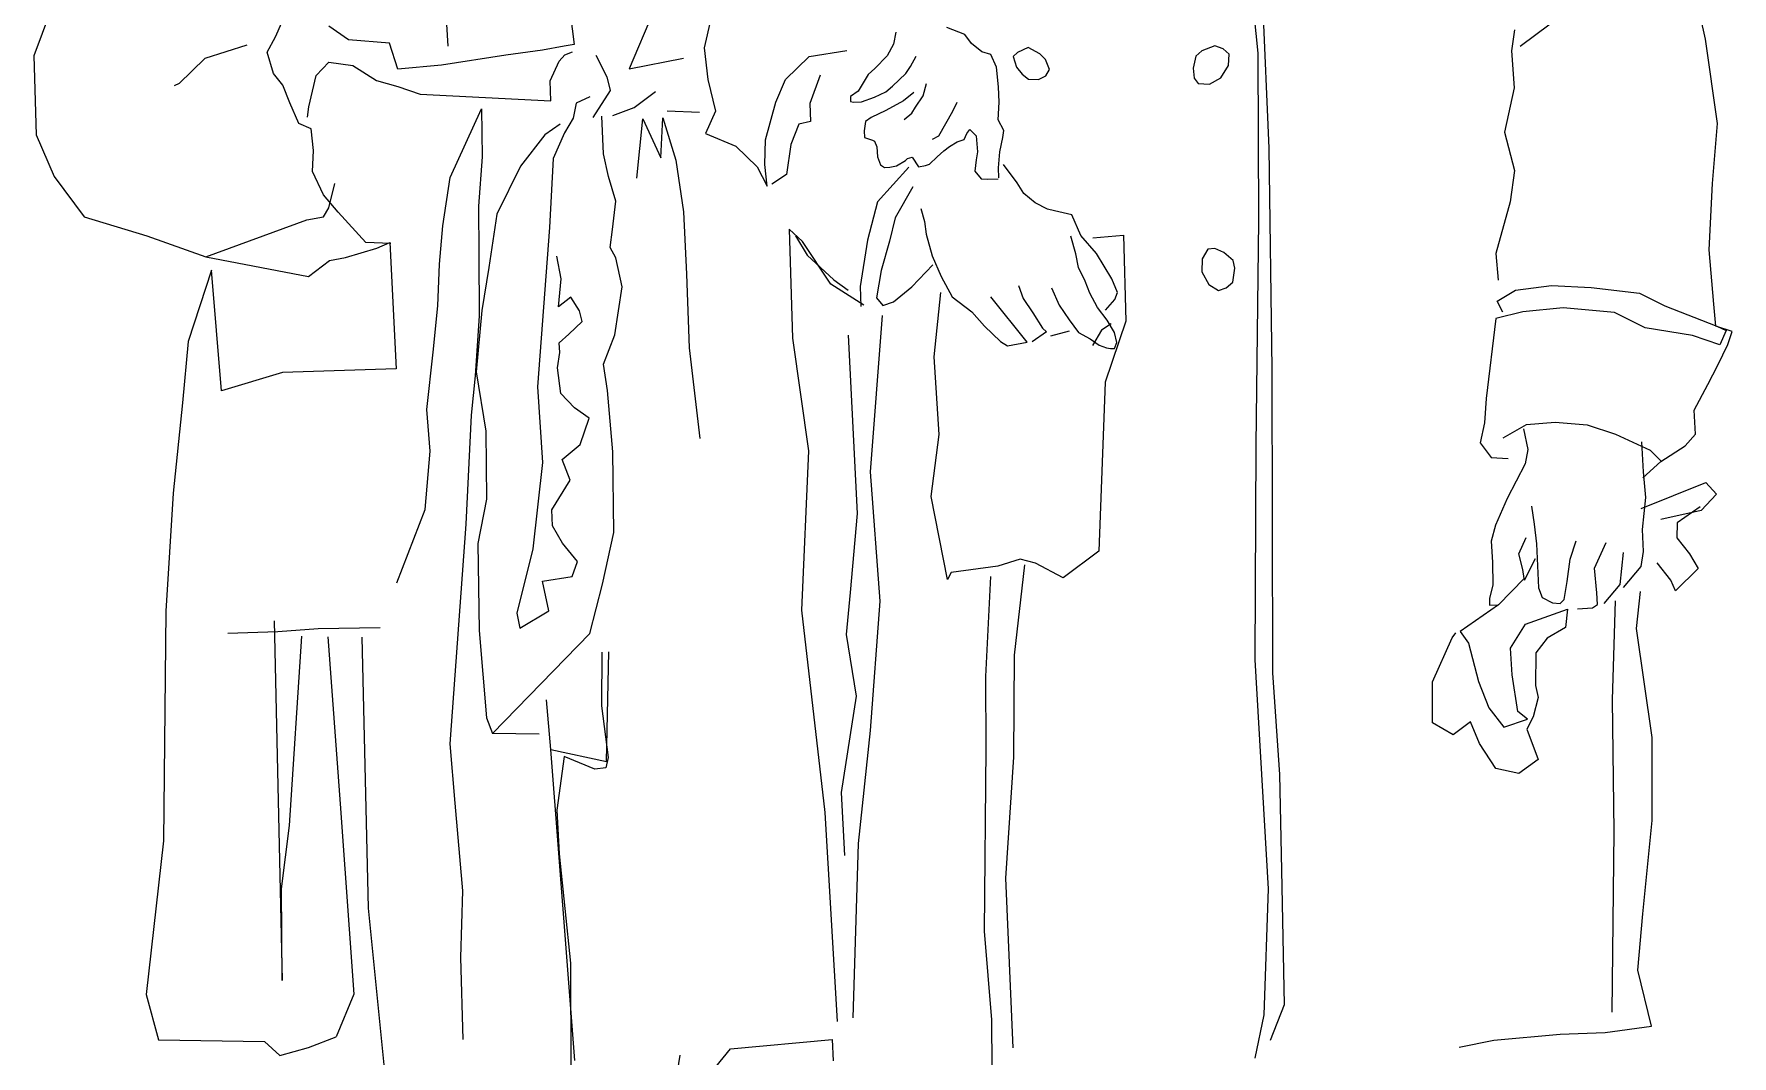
# Model space of a CAD drawing. Extents: x -72339 to 59654, y -38057 to 42097.
# Drawn here: x -4439 to -3385, y 20382 to 21016 of the extents above; entities that cross this region are included whole.
import ezdxf

# ---------------------------------------------------------------- set-up
doc = ezdxf.new("R2010")
doc.units = 0
doc.header["$MEASUREMENT"] = 0
doc.layers.get('0').update_dxf_attribs({"linetype": 'CONTINUOUS'})
doc.layers.add('HUM', color=7, linetype='CONTINUOUS')
doc.styles.add('DIM', font='txt')

# ---------------------------------------------------------------- blocks, each defined once
blk = doc.blocks.new('1515')
at = {"layer": 'HUM'}
for p, q in [((800, 1314.1), (809.6, 1221)), ((378.9, 1276.1), (385.1, 1226.3)), ((1087.3, 1229.6), (1079.3, 1265.6)), ((60.2, 1247), (49.9, 1219.3)), ((434.4, 1246.7), (419.3, 1211.2)), ((812.4, 1252.9), (816.3, 1161.9)), ((199.9, 1231.1), (203.7, 1240)), ((245.1, 1229.1), (233, 1237.7)), ((306, 1238.9), (306.7, 1225.3)), ((470, 1242.3), (465.9, 1224.2)), ((584.8, 1233.9), (583.4, 1226.4)), ((627.7, 1232.4), (616.4, 1236.8)), ((968.8, 1235.3), (967, 1222.3)), ((990.9, 1238.9), (972.3, 1225)), ((182.1, 1225.9), (156, 1217.7)), ((194.7, 1221.6), (199.9, 1231.1)), ((270.6, 1227.2), (245.1, 1229.1)), ((275.7, 1210.9), (270.6, 1227.2)), ((365.5, 1222.8), (342.8, 1219.7)), ((379, 1225.3), (365.5, 1222.8)), ((385.1, 1226.3), (379, 1225.3)), ((465.9, 1224.2), (468.2, 1204.5)), ((583.4, 1226.4), (579.4, 1219.3)), ((631.7, 1226.9), (627.7, 1232.4)), ((638.2, 1221.8), (631.7, 1226.9)), ((666.9, 1224.4), (660.3, 1221.4)), ((674.3, 1220.5), (666.9, 1224.4)), ((782.9, 1225.5), (774.7, 1222.4)), ((788, 1223.5), (782.9, 1225.5)), ((791.7, 1220.2), (788, 1223.5)), ((1094.9, 1177.3), (1087.3, 1229.6)), ((49.9, 1219.3), (51.2, 1170.3)), ((156, 1217.7), (140, 1202.1)), ((198.6, 1208.2), (194.7, 1221.6)), ((225.1, 1207.1), (232.9, 1215.4)), ((232.9, 1215.4), (247.8, 1213.2)), ((247.8, 1213.2), (262.4, 1204)), ((302.8, 1213.5), (275.7, 1210.9)), ((342.8, 1219.7), (302.8, 1213.5)), ((370.2, 1203.8), (375.8, 1215.9)), ((375.8, 1215.9), (379.3, 1219.8)), ((379.3, 1219.8), (384.1, 1221.8)), ((398.6, 1219.6), (405.4, 1206.3)), ((419.3, 1211.2), (453.1, 1217.9)), ((516.4, 1204.5), (531.1, 1218.8)), ((531.1, 1218.8), (554.5, 1222.5)), ((579.4, 1219.3), (571.8, 1211.5)), ((591.1, 1208.2), (594, 1212.6)), ((594, 1212.6), (597.4, 1219)), ((643.7, 1220.1), (638.2, 1221.8)), ((647.3, 1212.3), (643.7, 1220.1)), ((648.5, 1200), (647.3, 1212.3)), ((660.3, 1221.4), (657.6, 1218.8)), ((657.6, 1218.8), (659.8, 1212.2)), ((659.8, 1212.2), (663.2, 1207.8)), ((677.7, 1216.9), (674.3, 1220.5)), ((680.3, 1210.8), (677.7, 1216.9)), ((771.1, 1219.1), (769.4, 1211.7)), ((774.7, 1222.4), (771.1, 1219.1)), ((786.6, 1205.6), (791.4, 1213.2)), ((791.4, 1213.2), (791.7, 1220.2)), ((809.6, 1221), (809.9, 1117)), ((967, 1222.3), (968.7, 1199.4)), ((140, 1202.1), (137, 1200.7)), ((204.4, 1201.1), (198.6, 1208.2)), ((220.6, 1187.6), (225.1, 1207.1)), ((262.4, 1204), (275.7, 1200.3)), ((370.8, 1191.4), (370.2, 1203.8)), ((405.4, 1206.3), (407.6, 1197.7)), ((468.2, 1204.5), (472.9, 1184.9)), ((510.3, 1190.5), (516.4, 1204.5)), ((537.9, 1207.3), (531.4, 1189.6)), ((567.6, 1207.6), (561.4, 1197.4)), ((571.8, 1211.5), (567.6, 1207.6)), ((582.8, 1200.4), (591.1, 1208.2)), ((601.7, 1194.4), (603.8, 1202)), ((663.2, 1207.8), (667.1, 1204.8)), ((667.1, 1204.8), (673.3, 1204.6)), ((673.3, 1204.6), (678, 1206.8)), ((678, 1206.8), (680.3, 1210.8)), ((769.4, 1211.7), (770, 1205.5)), ((770, 1205.5), (772.5, 1202)), ((772.5, 1202), (779.5, 1201.7)), ((779.5, 1201.7), (786.6, 1205.6)), ((208.7, 1190.1), (204.4, 1201.1)), ((275.7, 1200.3), (289.6, 1195.5)), ((289.6, 1195.5), (370.8, 1191.4)), ((394.9, 1193.9), (386.5, 1189.8)), ((407.6, 1197.7), (396.8, 1181.1)), ((422.5, 1187.3), (435.6, 1197.2)), ((561.4, 1197.4), (556.6, 1194.1)), ((556.6, 1194.1), (556.7, 1192.9)), ((556.7, 1192.9), (556.8, 1190.9)), ((563.5, 1190.7), (571.5, 1193.6)), ((571.5, 1193.6), (578.7, 1197)), ((589.5, 1191.3), (578.6, 1185.3)), ((578.7, 1197), (582.8, 1200.4)), ((596.1, 1196.6), (589.5, 1191.3)), ((597.1, 1187.5), (601.7, 1194.4)), ((648.9, 1190.6), (648.5, 1200)), ((968.7, 1199.4), (962.6, 1171.8)), ((214.3, 1177.3), (208.7, 1190.1)), ((219.7, 1181.3), (220.6, 1187.6)), ((308.3, 1143.7), (327.7, 1186.3)), ((327.7, 1186.3), (328, 1156.6)), ((384.5, 1180.5), (379.2, 1171.5)), ((386.5, 1189.8), (384.5, 1180.5)), ((403.4, 1158.4), (402.3, 1181.9)), ((409.1, 1182.2), (422.5, 1187.3)), ((438.9, 1156), (440.2, 1180.8)), ((440.2, 1180.8), (448.2, 1154.5)), ((443, 1185.2), (463, 1184.4)), ((472.9, 1184.9), (466.7, 1171)), ((504, 1167.2), (510.3, 1190.5)), ((531.4, 1189.6), (531.9, 1178.5)), ((556.8, 1190.9), (558.5, 1190.5)), ((558.5, 1190.5), (563.5, 1190.7)), ((569.6, 1181.1), (566.1, 1178.5)), ((578.6, 1185.3), (569.6, 1181.1)), ((590.1, 1179.7), (594.8, 1183.7)), ((594.8, 1183.7), (597.1, 1187.5)), ((611.6, 1169.6), (620.2, 1184.9)), ((620.2, 1184.9), (622.9, 1190.6)), ((648.3, 1179.5), (648.9, 1190.6)), ((51.2, 1170.3), (62.4, 1144.4)), ((221.9, 1174), (214.3, 1177.3)), ((223.3, 1160.5), (221.9, 1174)), ((366.9, 1170.2), (351.8, 1150.9)), ((376.5, 1176.9), (366.9, 1170.2)), ((379.2, 1171.5), (372.1, 1155.6)), ((424, 1143.4), (427.8, 1180.2)), ((427.8, 1180.2), (438.9, 1156)), ((466.7, 1171), (485.6, 1163.3)), ((524.6, 1176.9), (519.7, 1164.3)), ((531.9, 1178.5), (524.6, 1176.9)), ((566.1, 1178.5), (565.1, 1172.8)), ((565.1, 1172.8), (565.3, 1168.5)), ((627.3, 1167.3), (628.9, 1171.1)), ((628.9, 1171.1), (630.7, 1173.6)), ((630.7, 1173.6), (634.6, 1169.6)), ((651.8, 1172.9), (648.3, 1179.5)), ((651.3, 1168.5), (651.8, 1172.9)), ((962.6, 1171.8), (968.8, 1148.1)), ((1091.8, 1140), (1094.9, 1177.3)), ((222.7, 1147.5), (223.3, 1160.5)), ((485.6, 1163.3), (498.7, 1150.3)), ((503.5, 1151.8), (504, 1167.2)), ((519.7, 1164.3), (516.9, 1145.6)), ((565.3, 1168.5), (570.4, 1166.9)), ((570.4, 1166.9), (571.6, 1166.4)), ((571.6, 1166.4), (573, 1162.7)), ((573, 1162.7), (573.4, 1156.6)), ((607.5, 1167.5), (611.6, 1169.6)), ((610.5, 1156.5), (614.6, 1160.4)), ((614.6, 1160.4), (618.1, 1163.1)), ((618.1, 1163.1), (623, 1165.8)), ((623, 1165.8), (627.3, 1167.3)), ((634.6, 1169.6), (635.6, 1159.7)), ((635.6, 1159.7), (634.7, 1154.7)), ((648.5, 1149.8), (649.3, 1159.7)), ((649.3, 1159.7), (651.3, 1168.5)), ((816.3, 1161.9), (818.3, 1025.1)), ((328, 1156.6), (325.8, 1126)), ((351.8, 1150.9), (337.2, 1121.1)), ((372.1, 1155.6), (369.8, 1112.8)), ((406.6, 1144.4), (403.4, 1158.4)), ((448.2, 1154.5), (453, 1122.5)), ((498.7, 1150.3), (504.9, 1138.3)), ((504.9, 1138.3), (503.5, 1151.8)), ((573.4, 1156.6), (575.4, 1151.7)), ((592.8, 1150.1), (573.5, 1128.6)), ((575.4, 1151.7), (577.9, 1149.9)), ((577.9, 1149.9), (581.1, 1150.1)), ((581.1, 1150.1), (585.3, 1151)), ((585.3, 1151), (590.8, 1154.3)), ((590.8, 1154.3), (592, 1155.6)), ((592, 1155.6), (594.9, 1156.4)), ((594.9, 1156.4), (599, 1150.4)), ((599, 1150.4), (603.3, 1151.2)), ((603.3, 1151.2), (605.8, 1152)), ((605.8, 1152), (610.5, 1156.5)), ((634.7, 1154.7), (633.8, 1147.8)), ((648.8, 1143.6), (648.5, 1149.8)), ((660.1, 1140.4), (651.6, 1151.9)), ((62.4, 1144.4), (81, 1119.3)), ((229.6, 1133), (222.7, 1147.5)), ((233, 1125), (236.7, 1140.1)), ((303.6, 1113.7), (308.3, 1143.7)), ((411.1, 1129.1), (406.6, 1144.4)), ((516.9, 1145.6), (507.9, 1139.6)), ((633.8, 1147.8), (637.7, 1143)), ((637.7, 1143), (641.5, 1142.7)), ((641.5, 1142.7), (648.3, 1143)), ((664.2, 1133.9), (660.1, 1140.4)), ((968.8, 1148.1), (966.1, 1128.7)), ((1089.6, 1099), (1091.8, 1140)), ((238.8, 1122.3), (229.6, 1133)), ((409, 1111.6), (411.1, 1129.1)), ((573.5, 1128.6), (567.3, 1104.8)), ((595.4, 1137.9), (584.5, 1118.7)), ((671.4, 1128.1), (664.2, 1133.9)), ((679, 1124.1), (671.4, 1128.1)), ((966.1, 1128.7), (957.2, 1096.7)), ((81, 1119.3), (120, 1107.6)), ((156.5, 1094.6), (219.2, 1117.6)), ((219.2, 1117.6), (229.6, 1119.4)), ((229.6, 1119.4), (233, 1125)), ((255.9, 1103.4), (238.8, 1122.3)), ((325.8, 1126), (326.1, 1096.3)), ((337.2, 1121.1), (332.2, 1087.9)), ((453, 1122.5), (455, 1083.7)), ((584.5, 1118.7), (581, 1104.2)), ((600.3, 1124.5), (602.6, 1116.5)), ((683.3, 1123), (679, 1124.1)), ((694, 1120.6), (683.3, 1123)), ((699.7, 1107.8), (694, 1120.6)), ((120, 1107.6), (156.5, 1094.6)), ((301.6, 1090.1), (303.6, 1113.7)), ((369.8, 1112.8), (362.4, 1013.9)), ((407.6, 1100.4), (409, 1111.6)), ((518.7, 1111.7), (520.8, 1044.2)), ((527, 1104), (518.7, 1111.7)), ((522.6, 1107.5), (529.9, 1095.5)), ((602.6, 1116.5), (603.6, 1108.6)), ((603.6, 1108.6), (607.4, 1095.1)), ((696.5, 1096.5), (693.5, 1107.4)), ((709.4, 1096.6), (699.7, 1107.8)), ((707.2, 1106.4), (726.2, 1107.9)), ((726.2, 1107.9), (727.6, 1054.7)), ((809.9, 1117), (808.3, 977.6)), ((243.2, 1094.1), (262.8, 1100)), ((271.3, 1102.9), (255.9, 1103.4)), ((262.8, 1100), (270.7, 1103.4)), ((270.7, 1103.4), (274.7, 1025.1)), ((326.1, 1096.3), (326.3, 1057.9)), ((411.1, 1093.9), (407.6, 1100.4)), ((544.4, 1077.6), (527, 1104)), ((567.3, 1104.8), (562.6, 1076.1)), ((581, 1104.2), (575.7, 1086.1)), ((698.2, 1087.9), (696.5, 1096.5)), ((718.9, 1081), (709.4, 1096.6)), ((778.5, 1099.3), (774.9, 1093.4)), ((782.8, 1099.8), (778.5, 1099.3)), ((788.5, 1097.3), (782.8, 1099.8)), ((794.2, 1092.3), (788.5, 1097.3)), ((957.2, 1096.7), (958.6, 1080)), ((1092.6, 1065.2), (1089.6, 1099)), ((160.1, 1086.2), (145.6, 1042.1)), ((156.5, 1094.6), (220.3, 1082.3)), ((166.4, 1011.5), (160.1, 1086.2)), ((220.3, 1082.3), (233.4, 1092.3)), ((233.4, 1092.3), (243.2, 1094.1)), ((300.5, 1064.1), (301.6, 1090.1)), ((332.2, 1087.9), (327.9, 1061.2)), ((377.1, 1081), (374.4, 1095)), ((415, 1076), (411.1, 1093.9)), ((529.9, 1095.5), (546.3, 1080.2)), ((575.7, 1086.1), (572.8, 1069.2)), ((594.8, 1075.9), (607.7, 1089.5)), ((607.4, 1095.1), (613, 1082.3)), ((702.3, 1079.4), (698.2, 1087.9)), ((774.9, 1093.4), (774.8, 1085.2)), ((794.1, 1078.8), (795.3, 1087.5)), ((795.3, 1087.5), (794.2, 1092.3)), ((375.5, 1063.6), (377.1, 1081)), ((410.4, 1046.1), (415, 1076)), ((455, 1083.7), (456.6, 1038)), ((564.9, 1064.5), (544.4, 1077.6)), ((546.3, 1080.2), (555.2, 1073.9)), ((562.6, 1076.1), (563.2, 1063.7)), ((583.4, 1066.7), (594.8, 1075.9)), ((613, 1082.3), (619.8, 1069.8)), ((660.9, 1076.8), (663.8, 1068.8)), ((681.5, 1075.4), (686.3, 1064.5)), ((705.2, 1072.1), (702.3, 1079.4)), ((722.5, 1072.5), (718.9, 1081)), ((774.8, 1085.2), (779.2, 1077.3)), ((779.2, 1077.3), (785.1, 1073.7)), ((785.1, 1073.7), (789.8, 1075.3)), ((789.8, 1075.3), (794.1, 1078.8)), ((969.5, 1073.8), (991.7, 1076.7)), ((991.7, 1076.7), (1016.5, 1075.5)), ((1016.5, 1075.5), (1046.4, 1072)), ((383.2, 1069.5), (375.5, 1063.6)), ((388.5, 1061.1), (383.2, 1069.5)), ((572.8, 1069.2), (576.8, 1064.4)), ((576.8, 1064.4), (583.4, 1066.7)), ((608.6, 1032.6), (612.8, 1072.4)), ((619.8, 1069.8), (632, 1060.5)), ((666.4, 1041.7), (643.9, 1069.7)), ((663.8, 1068.8), (669.9, 1059.9)), ((709.9, 1063.2), (705.2, 1072.1)), ((714.9, 1061.5), (720.8, 1068)), ((720.8, 1068), (722.5, 1072.5)), ((958, 1067), (969.5, 1073.8)), ((961.6, 1060.3), (958, 1067)), ((1046.4, 1072), (1062.2, 1064.2)), ((1093.8, 1051.6), (1092.6, 1065.2)), ((297.7, 1035.4), (300.5, 1064.1)), ((326.3, 1057.9), (323.7, 1020.7)), ((327.9, 1061.2), (324.3, 1023.2)), ((381.8, 1046.6), (390.1, 1054.4)), ((390.1, 1054.4), (388.5, 1061.1)), ((576.4, 1058.2), (568.9, 961.2)), ((632, 1060.5), (639.9, 1051.5)), ((669.9, 1059.9), (675.8, 1050.3)), ((686.3, 1064.5), (692.4, 1055.4)), ((692.4, 1055.4), (698.3, 1047.7)), ((715.9, 1055.3), (709.9, 1063.2)), ((727.6, 1054.7), (714.7, 1016.9)), ((720.6, 1047.6), (715.9, 1055.3)), ((957.3, 1056.4), (951.2, 1006.6)), ((973.9, 1060.4), (957.3, 1056.4)), ((999.1, 1062.9), (973.9, 1060.4)), ((1030.9, 1060.1), (999.1, 1062.9)), ((1050, 1050.6), (1030.9, 1060.1)), ((1062.2, 1064.2), (1094.5, 1051.6)), ((375.9, 1041.3), (381.8, 1046.6)), ((403.3, 1027.9), (410.4, 1046.1)), ((520.8, 1044.2), (530.6, 974.1)), ((561, 935.4), (555.4, 1046)), ((639.9, 1051.5), (649.7, 1042.1)), ((678.4, 1048), (669.5, 1041.8)), ((675.8, 1050.3), (678.4, 1048)), ((681, 1045.6), (692.7, 1048.7)), ((698.3, 1047.7), (705.4, 1043.7)), ((705.4, 1043.7), (711.1, 1039.7)), ((712.5, 1049), (706.8, 1039.5)), ((718.5, 1053), (712.5, 1049)), ((722.1, 1041.5), (720.6, 1047.6)), ((1079.2, 1045.7), (1050, 1050.6)), ((1096.3, 1039.9), (1079.2, 1045.7)), ((1103.9, 1048.2), (1093.8, 1051.6)), ((1094.5, 1051.6), (1100.1, 1048.8)), ((1100.1, 1048.8), (1096.3, 1039.9)), ((1101.3, 1040.1), (1103.9, 1048.2)), ((145.6, 1042.1), (142, 1004)), ((293.8, 999.9), (297.7, 1035.4)), ((374.9, 1025.7), (376.2, 1035.2)), ((376.2, 1035.2), (375.9, 1041.3)), ((456.6, 1038), (463.1, 981.9)), ((649.7, 1042.1), (654.1, 1039.3)), ((654.1, 1039.3), (666.4, 1041.7)), ((711.1, 1039.7), (715.6, 1038)), ((715.6, 1038), (718.1, 1037.6)), ((718.1, 1037.6), (720.5, 1037.7)), ((720.5, 1037.7), (722.1, 1041.5)), ((1095, 1027.4), (1101.3, 1040.1)), ((204.2, 1022.8), (166.4, 1011.5)), ((274.7, 1025.1), (204.2, 1022.8)), ((324.3, 1023.2), (330.4, 986.3)), ((377, 1009.7), (374.9, 1025.7)), ((405.9, 1011.7), (403.3, 1027.9)), ((611.8, 984.4), (608.6, 1032.6)), ((818.3, 1025.1), (818.6, 836.4)), ((1088.9, 1015.3), (1095, 1027.4)), ((323.7, 1020.7), (321.2, 996.3)), ((362.4, 1013.9), (365.5, 967)), ((714.7, 1016.9), (710.8, 912)), ((1080.3, 999.5), (1088.9, 1015.3)), ((142, 1004), (136.2, 948)), ((385.4, 1000.8), (377, 1009.7)), ((409.1, 973.5), (405.9, 1011.7)), ((951.2, 1006.6), (950.2, 991.6)), ((295.8, 974), (293.8, 999.9)), ((321.2, 996.3), (317.9, 928.7)), ((394.4, 994.5), (385.4, 1000.8)), ((389, 978.1), (394.4, 994.5)), ((950.2, 991.6), (947.6, 979.1)), ((976.2, 990.5), (994, 991.9)), ((994, 991.9), (1013.9, 990.4)), ((1081.1, 984.6), (1080.3, 999.5)), ((330.4, 986.3), (330.8, 944.2)), ((606.8, 945.8), (611.8, 984.4)), ((961.8, 982.3), (976.2, 990.5)), ((974.4, 987.9), (977, 975)), ((1013.9, 990.4), (1031.5, 984.6)), ((1031.5, 984.6), (1053.1, 974.6)), ((1074.7, 977.4), (1081.1, 984.6)), ((292.7, 937.9), (295.8, 974)), ((377.8, 968.9), (389, 978.1)), ((409.8, 923.5), (409.1, 973.5)), ((530.6, 974.1), (526.2, 875.4)), ((808.3, 977.6), (807.6, 844.5)), ((947.6, 979.1), (954.3, 970.1)), ((954.3, 970.1), (964.9, 969.4)), ((977, 975), (975.5, 966.2)), ((1048.8, 961.2), (1047.9, 979.8)), ((1053.1, 974.6), (1059.6, 968)), ((1059.7, 967.5), (1074.7, 977.4)), ((365.5, 967), (359.6, 913.5)), ((382.7, 956.1), (377.8, 968.9)), ((568.9, 961.2), (574.9, 881)), ((975.5, 966.2), (964.2, 944.6)), ((1048.5, 957.5), (1059.7, 967.5)), ((1050.3, 945.2), (1048.8, 961.2)), ((371.3, 937.6), (382.7, 956.1)), ((1047.5, 938.4), (1087.5, 954.5)), ((1087.5, 954.5), (1094.1, 947.4)), ((136.2, 948), (131.7, 874.7)), ((330.8, 944.2), (325.3, 916.7)), ((616.9, 894.3), (606.8, 945.8)), ((964.2, 944.6), (957.1, 928.1)), ((979.3, 939.9), (981.1, 928.8)), ((1048.2, 925.3), (1050.3, 945.2)), ((1084.1, 939.5), (1069.7, 929.6)), ((1094.1, 947.4), (1084.7, 937.1)), ((275.2, 892.4), (292.7, 937.9)), ((317.9, 928.7), (308, 792.5)), ((371.8, 927.7), (371.3, 937.6)), ((378, 916.9), (371.8, 927.7)), ((556.6, 886.3), (561, 935.4)), ((957.1, 928.1), (954.4, 918.1)), ((981.1, 928.8), (982.4, 916.5)), ((1084.7, 937.1), (1059.7, 931.5)), ((1069.7, 929.6), (1069.5, 920.2)), ((402.8, 891.4), (409.8, 923.5)), ((954.4, 918.1), (955.1, 905.2)), ((971.6, 910.3), (976.1, 920.4)), ((1003.3, 906.9), (1007.1, 918.3)), ((1018.4, 901.5), (1025.7, 917.4)), ((1048.8, 911.7), (1048.2, 925.3)), ((1069.5, 920.2), (1077.4, 910.2)), ((325.3, 916.7), (326.2, 862.8)), ((359.6, 913.5), (349.7, 873.4)), ((387.2, 905.5), (378, 916.9)), ((662, 907), (648.1, 902.6)), ((671.5, 904.5), (662, 907)), ((710.8, 912), (688.6, 895.5)), ((973.9, 900.5), (971.6, 910.3)), ((981.7, 907.1), (974.9, 893.8)), ((982.4, 916.5), (983.1, 902.9)), ((1001.5, 893.2), (1003.3, 906.9)), ((1034.5, 891.2), (1036.5, 911.1)), ((1047.5, 902.5), (1048.8, 911.7)), ((1077.4, 910.2), (1082.8, 901.1)), ((365.5, 893.3), (384, 896.2)), ((384, 896.2), (387.2, 905.5)), ((619.1, 898.7), (616.9, 894.3)), ((648.1, 902.6), (619.1, 898.7)), ((643.5, 896.2), (640.4, 834.1)), ((664.7, 903.4), (658.3, 847.4)), ((688.6, 895.5), (671.5, 904.5)), ((955.1, 905.2), (955.3, 890.9)), ((974.9, 895.1), (973.9, 900.5)), ((983.1, 902.9), (983.8, 889.3)), ((1019.9, 886.2), (1018.4, 901.5)), ((1036.4, 889.5), (1047.5, 902.5)), ((1065.8, 894), (1057.3, 904.7)), ((1082.8, 901.1), (1068.7, 887.4)), ((369.5, 874.9), (365.5, 893.3)), ((395, 860.8), (402.8, 891.4)), ((554.2, 860.2), (556.6, 886.3)), ((955.3, 890.9), (953.2, 882.8)), ((958.9, 878.7), (974.9, 895.1)), ((983.8, 889.3), (985.9, 883.2)), ((999.6, 882), (1001.5, 893.2)), ((1020.3, 878.8), (1019.9, 886.2)), ((1024.5, 879.5), (1034.5, 891.2)), ((1044.5, 863.9), (1047.1, 886.9)), ((1068.7, 887.4), (1065.8, 894)), ((351.4, 864.1), (369.5, 874.9)), ((526.2, 875.4), (540.7, 749.8)), ((574.9, 881), (569, 800.8)), ((958.9, 878.7), (935, 862.1)), ((953.2, 882.8), (953.4, 878.4)), ((953.4, 878.4), (958.9, 878.7)), ((975.6, 866.6), (1001.8, 875.9)), ((985.9, 883.2), (992.3, 879.8)), ((992.3, 879.8), (997.2, 879.4)), ((997.2, 879.4), (999.6, 882)), ((1001.8, 875.9), (1000.5, 864.7)), ((1008, 876.2), (1017.2, 876.7)), ((1017.2, 876.7), (1020.3, 878.8)), ((1031.3, 881.1), (1029.4, 819.8)), ((131.7, 874.7), (130.3, 732.3)), ((198.9, 868.8), (204, 645.6)), ((226.4, 864), (264.7, 864.7)), ((349.7, 873.4), (351.4, 864.1)), ((966.4, 851.8), (975.6, 866.6)), ((1000.5, 864.7), (989.1, 857.9)), ((170.3, 861.1), (201.2, 862.2)), ((201.2, 862.2), (226.4, 864)), ((208.5, 741.7), (216.2, 859.2)), ((232.3, 858.8), (240, 755.1)), ((253.4, 858.6), (257.4, 690.4)), ((326.2, 862.8), (330.7, 808.6)), ((334.4, 798.8), (395, 860.8)), ((560.5, 822.1), (554.2, 860.2)), ((918, 830.8), (930.2, 858.1)), ((930.2, 858.1), (932.5, 861.3)), ((935, 862.1), (940.3, 854.9)), ((940.3, 854.9), (946.4, 831)), ((989.1, 857.9), (982.1, 848.9)), ((1054.2, 796.3), (1044.5, 863.9)), ((402.4, 849.3), (402.2, 815.9)), ((405.2, 781.4), (406.7, 849.5)), ((658.3, 847.4), (657.8, 784.2)), ((807.6, 844.5), (816, 702.5)), ((967.3, 835.2), (966.4, 851.8)), ((982.1, 848.9), (981.9, 828.6)), ((640.4, 834.1), (640.7, 789.5)), ((818.6, 836.4), (823, 773.5)), ((970.9, 812.4), (967.3, 835.2)), ((551.2, 762.2), (560.5, 822.1)), ((918, 805.5), (918, 830.8)), ((946.4, 831), (952.9, 814.7)), ((981.9, 828.6), (983.5, 821.2)), ((370.8, 789), (368, 819.8)), ((402.2, 815.9), (406.3, 783.9)), ((952.9, 814.7), (962.2, 802.8)), ((976.8, 807.8), (970.9, 812.4)), ((983.5, 821.2), (980.4, 809.2)), ((1029.4, 819.8), (1030.4, 738.1)), ((330.7, 808.6), (334.4, 798.8)), ((930.8, 798), (918, 805.5)), ((941.5, 806), (930.8, 798)), ((947.1, 792.7), (941.5, 806)), ((962.2, 802.8), (976.8, 807.8)), ((980.4, 809.2), (976.4, 801.6)), ((976.4, 801.6), (983.5, 782.8)), ((308, 792.5), (311.1, 755.6)), ((363.4, 798.5), (334.4, 798.8)), ((569, 800.8), (561.5, 730.5)), ((957.3, 777.1), (947.1, 792.7)), ((1054.3, 744.8), (1054.2, 796.3)), ((370.8, 789), (405.2, 781.4)), ((385.5, 595.9), (370.8, 789)), ((379, 784.5), (374.5, 751.3)), ((398, 776.7), (379, 784.5)), ((406.3, 783.9), (404.8, 777.6)), ((640.7, 789.5), (639.7, 676.3)), ((657.8, 784.2), (652.9, 709.1)), ((983.5, 782.8), (971.6, 774.1)), ((404.8, 777.6), (398, 776.7)), ((823, 773.5), (824.1, 714.1)), ((971.6, 774.1), (957.3, 777.1)), ((553.2, 723.2), (551.2, 762.2)), ((240, 755.1), (248.5, 637.2)), ((311.1, 755.6), (315.8, 701.3)), ((374.5, 751.3), (375.9, 724.2)), ((540.7, 749.8), (548.5, 620.2)), ((203.6, 702.5), (208.5, 741.7)), ((1030.4, 738.1), (1029.3, 625.9)), ((1048.5, 687), (1054.3, 744.8)), ((130.3, 732.3), (119.5, 636.9)), ((561.5, 730.5), (558.2, 622.5)), ((375.9, 724.2), (383, 656.4)), ((652.9, 709.1), (657.5, 603.9)), ((824.1, 714.1), (825.8, 630.5)), ((204, 645.6), (203.6, 702.5)), ((315.8, 701.3), (314.7, 659.9)), ((816, 702.5), (813.2, 624.2)), ((257.4, 690.4), (267.5, 589.2)), ((1045.3, 652), (1048.5, 687)), ((639.7, 676.3), (644.3, 621.3)), ((314.7, 659.9), (316, 609)), ((383, 656.4), (383.2, 592)), ((1053.8, 617.3), (1045.3, 652)), ((119.5, 636.9), (127.3, 608.8)), ((248.5, 637.2), (237.4, 610.7)), ((813.2, 624.2), (807.7, 597.4)), ((825.8, 630.5), (817.1, 608.3)), ((644.3, 621.3), (644.5, 591.6)), ((955.9, 608.6), (997.1, 612.4)), ((997.1, 612.4), (1025, 613.3)), ((1025, 613.3), (1053.8, 617.3)), ((127.3, 608.8), (193, 607.7)), ((193, 607.7), (202.6, 599)), ((202.6, 599), (220.4, 604.1)), ((220.4, 604.1), (237.4, 610.7)), ((465.9, 583.1), (482.3, 603.2)), ((482.3, 603.2), (545.3, 608.9)), ((545.3, 608.9), (546, 595.8)), ((934.4, 604.3), (955.9, 608.6)), ((439.7, 528), (451, 599.2))]:
    blk.add_line(p, q, dxfattribs=at)
at = {"style": 'DIM', "flags": 1}
for tag in ['XVALUE', 'YVALUE']:
    blk.add_attdef(tag, (-1001169.2, -1000988.9), '', height=0.02, dxfattribs=at)

msp = doc.modelspace()

# ---------------------------------------------------------------- block references
msp.add_blockref('1515', (-4489.3, 19783.1))

doc.saveas('drawing.dxf')
